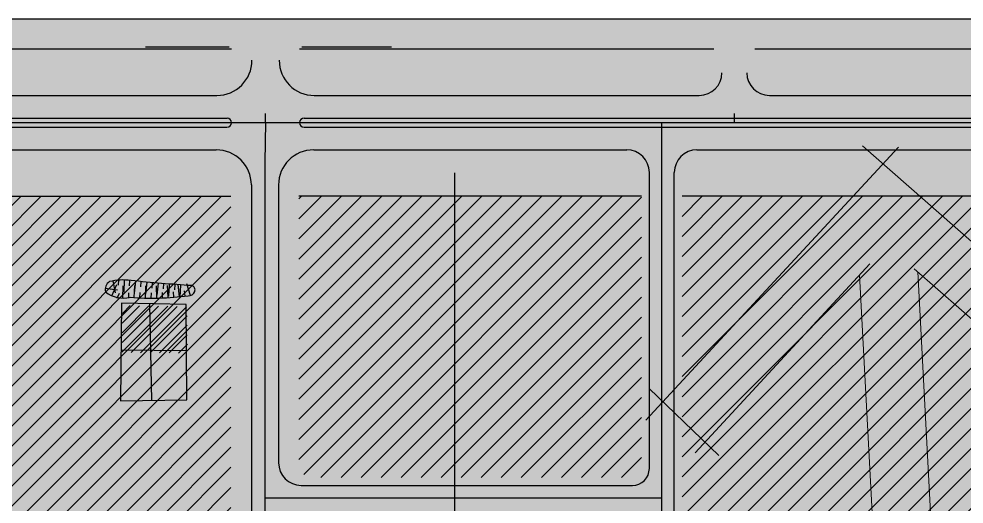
# Model space of a CAD drawing. Header units: millimetres. Extents: x 709 to 3952, y 378 to 2394.
# Drawn here: x 2007.2 to 2424.3, y 2180.1 to 2394.1 of the extents above; entities that cross this region are included whole.
import ezdxf

# ---------------------------------------------------------------- set-up
doc = ezdxf.new("R2010")
doc.units = ezdxf.units.MM
doc.layers.add('BAS', color=252, linetype='Continuous')
doc.layers.add('line', color=251, linetype='Continuous', lineweight=20)

# ---------------------------------------------------------------- blocks, each defined once
blk = doc.blocks.new('*X143')
at = {"color": 0}
for p, q in [((54.21, 64.81), (64.35, 74.96)), ((54.23, 66.96), (62.27, 75)), ((54.26, 69.11), (60.19, 75.04)), ((54.28, 71.25), (58.11, 75.08)), ((54.31, 73.4), (56.03, 75.12)), ((56.24, 64.73), (66.43, 74.92)), ((58.34, 64.7), (68.51, 74.88)), ((60.44, 64.68), (68.65, 72.89)), ((62.54, 64.66), (68.66, 70.78)), ((64.64, 64.64), (68.68, 68.68)), ((66.74, 64.62), (68.69, 66.57))]:
    blk.add_line(p, q, dxfattribs=at)
blk = doc.blocks.new('*X149')
at = {"color": 0}
for p, q in [((410600, 4019266.42), (410697.08, 4019363.5)), ((410600, 4019275.26), (410688.24, 4019363.5)), ((410600, 4019284.1), (410679.4, 4019363.5)), ((410600, 4019292.94), (410670.56, 4019363.5)), ((410600, 4019301.78), (410661.72, 4019363.5)), ((410600, 4019310.62), (410652.88, 4019363.5)), ((410600, 4019319.46), (410644.04, 4019363.5)), ((410600, 4019328.3), (410635.2, 4019363.5)), ((410600, 4019337.14), (410626.36, 4019363.5)), ((410600, 4019345.97), (410617.53, 4019363.5)), ((410600, 4019354.81), (410608.69, 4019363.5)), ((410600, 4019257.59), (410701.29, 4019358.87)), ((410600, 4019248.75), (410701.29, 4019350.03)), ((410600, 4019239.91), (410701.29, 4019341.2)), ((410600, 4019231.07), (410701.29, 4019332.36)), ((410600, 4019222.23), (410701.29, 4019323.52)), ((410600, 4019213.39), (410701.29, 4019314.68)), ((410600, 4019204.55), (410701.29, 4019305.84)), ((410604.29, 4019200), (410701.29, 4019297)), ((410613.12, 4019200), (410701.29, 4019288.16)), ((410621.96, 4019200), (410701.29, 4019279.32)), ((410630.8, 4019200), (410701.29, 4019270.49)), ((410639.64, 4019200), (410701.29, 4019261.65)), ((410648.48, 4019200), (410701.29, 4019252.81)), ((410657.32, 4019200), (410701.29, 4019243.97)), ((410666.16, 4019200), (410701.29, 4019235.13)), ((410675, 4019200), (410701.29, 4019226.29)), ((410683.84, 4019200), (410701.29, 4019217.45)), ((410692.67, 4019200), (410701.29, 4019208.61))]:
    blk.add_line(p, q, dxfattribs=at)
blk = doc.blocks.new('*X151')
at = {"color": 0}
for p, q in [((410900.38, 4019204.41), (411059.47, 4019363.5)), ((410900.38, 4019213.25), (411050.63, 4019363.5)), ((410900.38, 4019222.09), (411041.79, 4019363.5)), ((410900.38, 4019230.93), (411032.95, 4019363.5)), ((410900.38, 4019239.77), (411024.11, 4019363.5)), ((410900.38, 4019248.61), (411015.27, 4019363.5)), ((410900.38, 4019257.45), (411006.43, 4019363.5)), ((410900.38, 4019266.29), (410997.6, 4019363.5)), ((410900.38, 4019275.13), (410988.76, 4019363.5)), ((410900.38, 4019283.96), (410979.92, 4019363.5)), ((410900.38, 4019292.8), (410971.08, 4019363.5)), ((410900.38, 4019301.64), (410962.24, 4019363.5)), ((410900.38, 4019310.48), (410953.4, 4019363.5)), ((410900.38, 4019319.32), (410944.56, 4019363.5)), ((410900.38, 4019328.16), (410935.72, 4019363.5)), ((410900.38, 4019337), (410926.88, 4019363.5)), ((410900.38, 4019345.84), (410918.05, 4019363.5)), ((410900.38, 4019354.67), (410909.21, 4019363.5)), ((410904.81, 4019200), (411068.31, 4019363.5)), ((410913.65, 4019200), (411077.15, 4019363.5)), ((410922.48, 4019200), (411085.98, 4019363.5)), ((410931.32, 4019200), (411094.82, 4019363.5)), ((410940.16, 4019200), (411103.66, 4019363.5)), ((410949, 4019200), (411112.5, 4019363.5)), ((410957.84, 4019200), (411119.75, 4019361.91)), ((410966.68, 4019200), (411116.12, 4019349.45)), ((410975.52, 4019200), (411111.86, 4019336.34)), ((410984.36, 4019200), (411107.59, 4019323.23)), ((410993.19, 4019200), (411103.32, 4019310.13)), ((411002.03, 4019200), (411099.05, 4019297.02)), ((411010.87, 4019200), (411094.78, 4019283.91)), ((411019.71, 4019200), (411090.52, 4019270.81)), ((411028.55, 4019200), (411086.25, 4019257.7)), ((411037.39, 4019200), (411081.98, 4019244.59)), ((411046.23, 4019200), (411077.71, 4019231.49)), ((411055.07, 4019200), (411073.44, 4019218.38)), ((411063.91, 4019200), (411069.18, 4019205.27))]:
    blk.add_line(p, q, dxfattribs=at)
blk = doc.blocks.new('*X150')
at = {"color": 0}
for p, q in [((410731.29, 4019247.45), (410847.34, 4019363.5)), ((410731.29, 4019256.29), (410838.5, 4019363.5)), ((410731.29, 4019265.13), (410829.66, 4019363.5)), ((410731.29, 4019273.97), (410820.82, 4019363.5)), ((410731.29, 4019282.81), (410811.98, 4019363.5)), ((410731.29, 4019291.65), (410803.14, 4019363.5)), ((410731.29, 4019300.49), (410794.3, 4019363.5)), ((410731.29, 4019309.32), (410785.46, 4019363.5)), ((410731.29, 4019318.16), (410776.62, 4019363.5)), ((410731.29, 4019327), (410767.79, 4019363.5)), ((410731.29, 4019335.84), (410758.95, 4019363.5)), ((410731.29, 4019344.68), (410750.11, 4019363.5)), ((410731.29, 4019353.52), (410741.27, 4019363.5)), ((410731.29, 4019362.36), (410732.43, 4019363.5)), ((410733.41, 4019240.74), (410856.17, 4019363.5)), ((410741.01, 4019239.5), (410865.01, 4019363.5)), ((410749.85, 4019239.5), (410873.85, 4019363.5)), ((410758.69, 4019239.5), (410882.38, 4019363.19)), ((410767.53, 4019239.5), (410882.38, 4019354.35)), ((410776.37, 4019239.5), (410882.38, 4019345.51)), ((410785.21, 4019239.5), (410882.38, 4019336.67)), ((410794.05, 4019239.5), (410882.38, 4019327.84)), ((410802.88, 4019239.5), (410882.38, 4019319)), ((410811.72, 4019239.5), (410882.38, 4019310.16)), ((410820.56, 4019239.5), (410882.38, 4019301.32)), ((410829.4, 4019239.5), (410882.38, 4019292.48)), ((410838.24, 4019239.5), (410882.38, 4019283.64)), ((410847.08, 4019239.5), (410882.38, 4019274.8)), ((410855.92, 4019239.5), (410882.38, 4019265.96)), ((410864.76, 4019239.5), (410882.38, 4019257.13)), ((410873.6, 4019239.5), (410882.38, 4019248.29))]:
    blk.add_line(p, q, dxfattribs=at)
blk = doc.blocks.new('Ar15')
at = {"true_color": 0x843710, "transparency": 33554687}
h = blk.add_hatch(color=36, dxfattribs=at)
h.dxf.hatch_style = 1
h.paths.add_polyline_path([(1.2967, 0.3981), (1.2238, 0.3296), (1.4961, 0.05), (-4.5808, 0.05), (-4.3085, 0.3296), (-4.3814, 0.3981), (-4.7691, 0), (-4.3814, -0.3981), (-4.3085, -0.3296), (-4.5808, -0.05), (1.4961, -0.05), (1.2238, -0.3296), (1.2967, -0.3981), (1.6843, 0)])
at = {"layer": 'line', "lineweight": 0}
for p, q in [((1.2666, 0.429), (1.7118, -0.0282)), ((1.3208, 0.4207), (1.1998, 0.3071)), ((1.2064, 0.3475), (1.5145, 0.0311)), ((1.4961, 0.05), (-4.5808, 0.05)), ((1.2756, -0.4198), (1.7168, 0.0333)), ((1.195, -0.3592), (1.5017, -0.0443)), ((1.4961, -0.05), (-4.5808, -0.05))]:
    blk.add_line(p, q, dxfattribs=at)

msp = doc.modelspace()

# ---------------------------------------------------------------- hatches: boundary and pattern name
at = {"layer": 'BAS', "true_color": 0xc7c8ca, "transparency": 33554513}
h = msp.add_hatch(color=9, dxfattribs=at)
h.dxf.hatch_style = 1
h.paths.add_polyline_path([(735.07, 2394.13), (735.07, 400.97), (3218.5, 400.97), (3218.5, 2394.13)])
h.paths.add_polyline_path([(1826.32, 1353.24), (2408.56, 1353.24), (2408.56, 918.34), (1826.32, 918.34)], flags=16)

# ---------------------------------------------------------------- linework, layer by layer
at = {"layer": 'BAS'}
for p, q in [((2132.07, 2381.88), (2171.57, 2381.88)), ((2131.07, 2380.88), (2241.36, 2380.88)), ((2241.36, 2380.88), (2253.36, 2380.88)), ((2253.36, 2380.88), (2313.89, 2380.88)), ((2331.89, 2380.88), (2399.57, 2380.88)), ((2399.57, 2380.88), (2438.19, 2380.88)), ((1999.51, 2360.38), (2094.57, 2360.38)), ((2137.57, 2360.38), (2307.39, 2360.38)), ((2338.39, 2360.38), (2399.57, 2360.38)), ((2399.57, 2360.38), (2540.85, 2360.38)), ((2116.07, 2348.38), (2116.07, 2352.38)), ((2322.89, 2348.38), (2322.89, 2352.38)), ((2116.07, 2348.38), (2115.79, 2330.88)), ((2290.89, 2152.38), (2290.89, 2348.38)), ((1999.51, 2336.38), (2094.29, 2336.38)), ((2137.29, 2336.38), (2275.39, 2336.38)), ((2306.39, 2336.38), (2322.89, 2336.38)), ((2322.89, 2336.38), (2520.24, 2336.38)), ((2115.79, 2330.88), (2115.79, 2152.38)), ((2285.39, 2195.88), (2285.39, 2326.38)), ((2296.39, 2152.38), (2296.39, 2326.38)), ((2109.79, 2320.88), (2109.79, 2152.38)), ((2121.79, 2320.88), (2121.79, 2198.38)), ((1999.51, 2315.88), (2100.79, 2315.88)), ((2281.89, 2315.88), (2130.79, 2315.88)), ((2322.89, 2315.88), (2299.89, 2315.88)), ((2517.48, 2315.88), (2322.89, 2315.88)), ((2048.25, 2272.04), (2050.41, 2276.98)), ((2048.71, 2278.58), (2049.71, 2273.29)), ((2051.11, 2279.04), (2051.06, 2276.65)), ((2053.68, 2278.99), (2053.56, 2273.6)), ((2056.1, 2278.79), (2055.86, 2276.4)), ((2058.66, 2278.53), (2058.12, 2273.17)), ((2061.08, 2278.28), (2060.85, 2275.9)), ((2063.63, 2278.05), (2063.13, 2272.69)), ((2066.05, 2277.82), (2065.85, 2275.44)), ((2068.61, 2277.6), (2068.15, 2272.24)), ((2071.04, 2277.39), (2070.85, 2275.01)), ((2073.6, 2277.19), (2073.18, 2271.82)), ((2076.02, 2277), (2075.85, 2274.61)), ((2083, 2272.18), (2081.3, 2277.28)), ((2045.35, 2275.44), (2050.67, 2274.6)), ((2050.6, 2271.02), (2051.56, 2273.21)), ((2053.1, 2271), (2053.17, 2276.38)), ((2055.67, 2270.96), (2055.7, 2273.36)), ((2058.07, 2271.24), (2058.42, 2276.61)), ((2060.63, 2271.07), (2060.79, 2273.46)), ((2063.06, 2271.02), (2063.19, 2276.4)), ((2065.63, 2270.96), (2065.69, 2273.35)), ((2068.06, 2271), (2067.97, 2276.38)), ((2070.63, 2271.04), (2070.59, 2273.44)), ((2073.06, 2271.19), (2072.75, 2276.56)), ((2075.62, 2271.34), (2075.49, 2273.73)), ((2078.04, 2271.58), (2077.51, 2276.94)), ((2078.58, 2276.82), (2078.2, 2271.45)), ((2080.6, 2271.84), (2080.36, 2274.22)), ((2131.79, 2188.38), (2277.89, 2188.38)), ((2115.79, 2182.88), (2290.89, 2182.88))]:
    msp.add_line(p, q, dxfattribs=at)
msp.add_lwpolyline([(726.02, 2394.13), (3209.45, 2394.13), (3209.45, 400.97), (726.02, 400.97)], close=True, dxfattribs=at)
at = {"layer": 'BAS', "flags": 128}
for points in [[(2063.07, 2381.88), (2100.07, 2381.88)], [(1999.51, 2380.88), (2101.07, 2380.88)], [(1999.51, 2348.38), (2116.07, 2348.38)], [(2116.07, 2348.38), (3187.43, 2348.38)], [(2199.51, 2152.38), (2199.51, 2326.26)], [(2064.91, 2268.52), (2065.71, 2225.85)], [(2081.23, 2247.71), (2052.33, 2248)]]:
    msp.add_lwpolyline(points, dxfattribs=at)
for points in [[(1999.51, 2350.38), (2099.1, 2350.38, -0.055319)], [(2133.1, 2350.38), (2545.65, 2350.38, -0.055319)], [(1999.51, 2346.38), (2099.03, 2346.38, -0.055319)], [(2133.04, 2346.38), (2544.5, 2346.38, -0.055319)]]:
    msp.add_lwpolyline(points, format="xyb", dxfattribs=at)
msp.add_lwpolyline([(2083.57, 2276.48, -0.009906), (2056.7, 2278.73, 0.100166), (2047.23, 2278.25, 0.333516), (2045.45, 2273.74, 0.233436), (2056.29, 2271.36, 0.052528), (2081.91, 2272.03, 0.321801), (2084.82, 2273.9, 0.438529)], format="xyb", close=True, dxfattribs=at)
msp.add_lwpolyline([(2081.09, 2268.2), (2052.56, 2268.75), (2052.07, 2225.64), (2081.38, 2226.1)], close=True, dxfattribs=at)
at = {"layer": 'BAS'}
for centre, radius, start, end in [((2094.57, 2375.88), 15.5, 270, 0), ((2137.57, 2375.88), 15.5, 180, 270), ((2307.39, 2370.38), 10, 270, 0), ((2338.39, 2370.38), 10, 180, 270), ((2099.07, 2348.38), 2, 269.1053, 89.1053), ((2133.07, 2348.38), 2, 89.1053, 269.1053), ((2094.29, 2320.88), 15.5, 0, 90), ((2137.29, 2320.88), 15.5, 90, 180), ((2275.39, 2326.38), 10, 0, 90), ((2306.39, 2326.38), 10, 90, 180), ((2131.79, 2198.38), 10, 180, 270), ((2277.89, 2195.88), 7.5, 270, 0)]:
    msp.add_arc(centre, radius, start, end, dxfattribs=at)

# ---------------------------------------------------------------- block references
for name in ['*X149', '*X150', '*X151']:
    msp.add_blockref(name, (-408600.49, -4017047.62), dxfattribs=at)
at = {"layer": 'BAS', "xscale": 1.994244985282421, "yscale": 1.994244992733002, "zscale": 1.994244983148847}
msp.add_blockref('*X143', (1944.58, 2117.88), dxfattribs=at)
at = {"layer": 'line', "xscale": 257.1407973667866, "yscale": 257.1407973667866, "zscale": 257.1407973667866, "rotation": 93.02343311595654}
msp.add_blockref('Ar15', (2411.23, 1897.69), dxfattribs=at)

doc.saveas('drawing.dxf')
